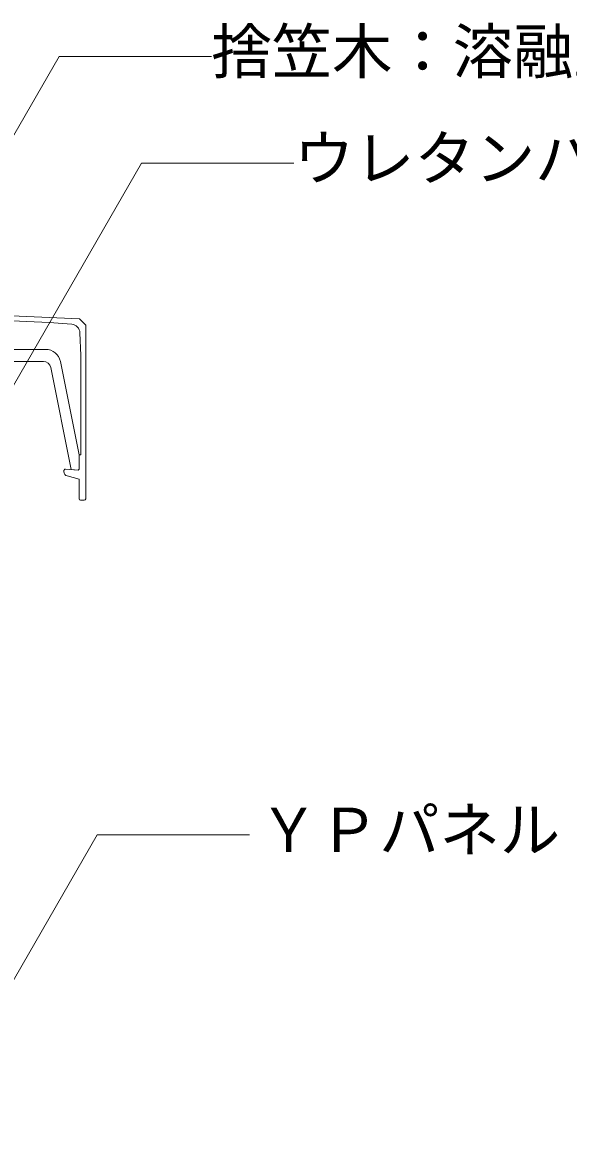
# Model space of a CAD drawing. Units: millimetres, scale not verified. Extents: x -1381 to 1379, y -955 to 955.
# Drawn here: x -516.5 to -335.5, y -99.1 to 273.3 of the extents above; entities that cross this region are included whole.
import ezdxf
from ezdxf.enums import TextEntityAlignment as Align

# ---------------------------------------------------------------- set-up
doc = ezdxf.new("R2010")
doc.units = ezdxf.units.MM
doc.header["$LTSCALE"] = 3
doc.layers.add('0-3_MOJI', color=7, linetype='Continuous', lineweight=18)
doc.layers.add('0-4_KASAGI', color=150, linetype='Continuous', lineweight=18)
doc.styles.add('ＭＳ ゴシック', font='')
doc.styles.get('ＭＳ ゴシック').set_extended_font_data('MS Gothic')

msp = doc.modelspace()

# ---------------------------------------------------------------- linework, layer by layer
at = {"layer": '0-3_MOJI'}
for points in [[(-453.887, 262.049), (-504.325, 262.049), (-567.838, 152.041)], [(-426.558, 226.699), (-476.996, 226.699), (-538.922, 119.439)], [(-441.275, 4.136), (-491.713, 4.136), (-551.306, -99.082)]]:
    msp.add_lwpolyline(points, dxfattribs=at)
at = {"layer": '0-4_KASAGI'}
for p, q in [((-525.23, 165.041), (-508.829, 165.041)), ((-509.549, 161.041), (-706.511, 161.041)), ((-502.73, 124.855), (-502.73, 124.54)), ((-498.051, 125.064), (-502.195, 125.354)), ((-497.23, 115.041), (-496.03, 115.041))]:
    msp.add_line(p, q, dxfattribs=at)
for points in [[(-495.53, 115.541), (-495.53, 173.041), (-497.623, 175.134), (-700.53, 184.153), (-702.623, 186.246), (-718.615, 186.956), (-720.53, 185.041), (-720.53, 115.541)], [(-715.481, 185.291), (-703.328, 184.688), (-700.803, 182.163), (-690.53, 182.107), (-507.623, 173.977), (-500.171, 173.351)], [(-497.425, 170.48), (-497.13, 163.041), (-497.13, 130.041), (-497.73, 130.041), (-497.73, 125.363)], [(-503.926, 161.022), (-497.73, 130.041), (-497.73, 125.363)], [(-498.051, 125.064), (-500.336, 125.224), (-507.097, 159.031)], [(-501.621, 123.092), (-497.73, 122.041), (-497.73, 115.541)]]:
    msp.add_lwpolyline(points, dxfattribs=at)
for centre, radius, start, end in [((-500.423, 170.361), 3, 2.2709, 85.1919), ((-508.829, 160.041), 5, 11.3185, 89.9984), ((-509.55, 158.54), 2.501, 11.32307, 89.99131), ((-502.23, 124.855), 0.5, 86.00002, 180), ((-501.23, 124.54), 1.5, 179.99999, 254.89435), ((-498.03, 125.363), 0.3, 265.99992, 0.00003), ((-498.03, 125.363), 0.3, 265.99992, 0.00003), ((-497.23, 115.541), 0.5, 180, 270), ((-496.03, 115.541), 0.5, 270, 0)]:
    msp.add_arc(centre, radius, start, end, dxfattribs=at)

# ---------------------------------------------------------------- texts
at = {"layer": '0-3_MOJI', "style": 'ＭＳ ゴシック'}
for s, p in [('捨笠木：溶融亜鉛メッキ鋼板(t=0.4)', (-453.887, 252.049)), ('ウレタンパッキン', (-426.558, 216.699)), ('ＹＰパネル', (-438.275, -5.864))]:
    msp.add_text(s, height=14.66, dxfattribs=at).set_placement(p, align=Align.BOTTOM_LEFT)

doc.saveas('drawing.dxf')
